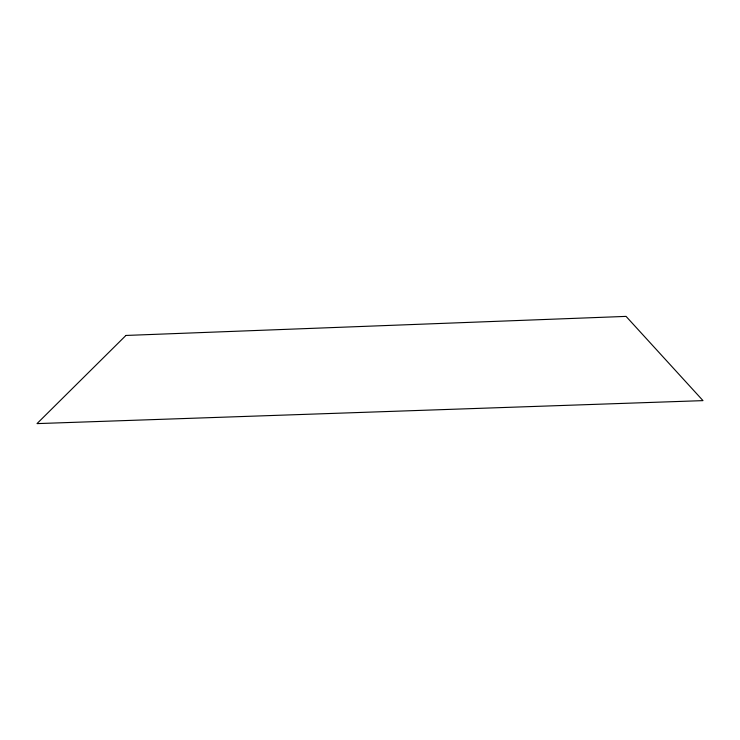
<?xml version="1.0" encoding="UTF-8"?>
<svg xmlns="http://www.w3.org/2000/svg" width="740" height="740" viewBox="0 0 740 740"><rect width="100%" height="100%" fill="white"/><g stroke="black" fill="none" stroke-linecap="round" stroke-linejoin="round"><path stroke-width="1.11" d="M125.929 335.451L37 423.613L703 400.627L626.068 316.387L125.929 335.451"/></g></svg>
